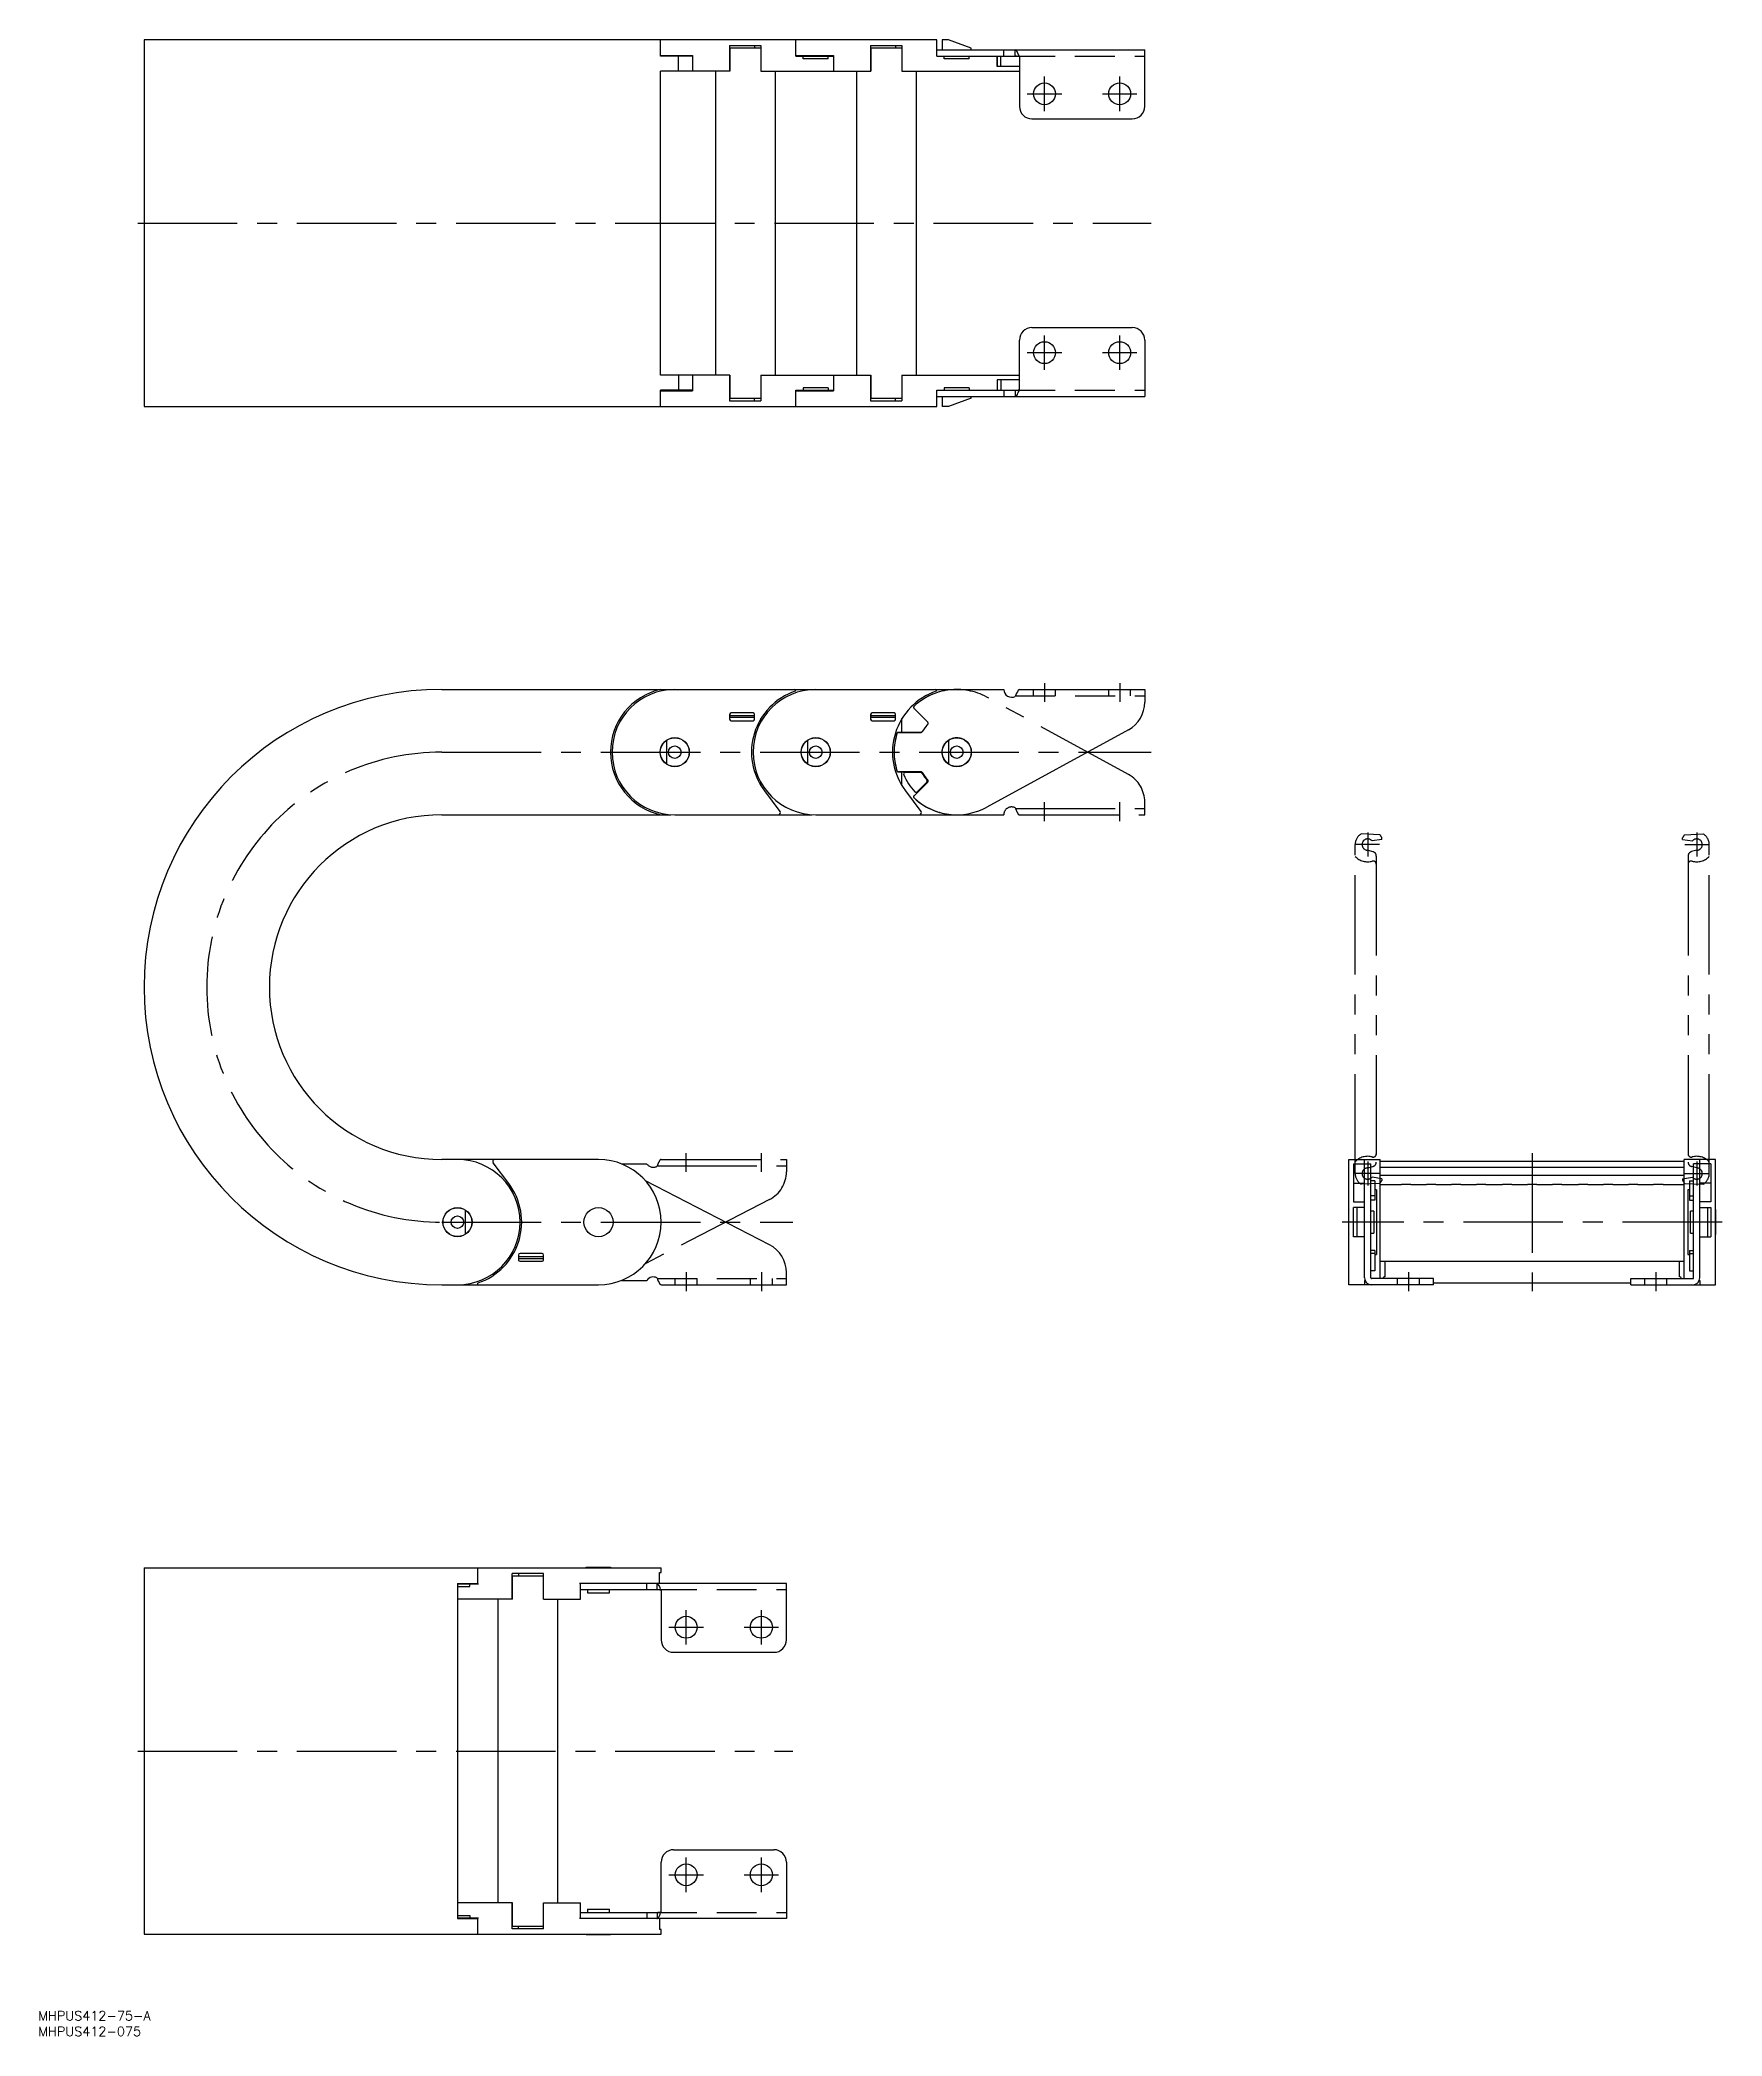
# Model space of a CAD drawing. Extents: x -178 to 359, y -260 to 377.
import ezdxf

# ---------------------------------------------------------------- set-up
doc = ezdxf.new("R2010")
doc.units = 0
for name, pattern in [('CENTER', [50.8, 31.75, -6.35, 6.35, -6.35]), ('DASHED', [19.05, 12.7, -6.35]), ('PHANTOM', [63.5, 31.75, -6.35, 6.35, -6.35, 6.35, -6.35])]:
    doc.linetypes.add(name, pattern=pattern)
doc.layers.get('0').update_dxf_attribs({"linetype": 'CONTINUOUS'})
doc.layers.add('CENTER', color=1, linetype='CENTER')
doc.styles.get("Standard").update_dxf_attribs({"font": 'txt.shx', "height": 3, "bigfont": 'bigfont.shx'})

msp = doc.modelspace()

# ---------------------------------------------------------------- linework, layer by layer
at = {"color": 7, "linetype": 'CONTINUOUS'}
for p, q in [((-145.02, 377.29), (-145.02, 260.29)), ((107.98, 377.29), (-145.02, 377.29)), ((19.85, 372.09), (19.85, 377.29)), ((62.98, 372.09), (62.98, 377.29)), ((107.98, 372.09), (107.98, 377.29)), ((111.75, 377.29), (109.75, 377.29)), ((109.75, 377.29), (109.75, 374.09)), ((118.95, 374.67), (111.75, 377.29)), ((19.85, 372.29), (30.07, 372.29)), ((30.07, 372.09), (19.85, 372.09)), ((25.57, 367.29), (25.57, 372.09)), ((28.95, 372.09), (28.95, 372.29)), ((30.07, 372.29), (30.07, 367.29)), ((41.85, 375.49), (41.85, 367.29)), ((41.85, 375.49), (51.85, 375.49)), ((41.9, 374.09), (41.85, 374.09)), ((41.9, 373.04), (41.85, 373.04)), ((41.85, 369.54), (41.9, 369.54)), ((41.9, 374.68), (41.9, 367.29)), ((51.8, 374.68), (41.9, 374.68)), ((49.85, 375.49), (49.85, 374.68)), ((51.8, 374.68), (51.8, 367.29)), ((51.8, 374.09), (51.85, 374.09)), ((51.85, 373.04), (51.8, 373.04)), ((51.8, 369.54), (51.85, 369.54)), ((51.85, 375.49), (51.85, 367.29)), ((62.98, 372.29), (75.07, 372.29)), ((62.98, 372.09), (75.07, 372.09)), ((64.75, 372.29), (64.75, 372.09)), ((65.35, 371.29), (65.35, 372.09)), ((73.35, 371.29), (65.35, 371.29)), ((73.35, 371.29), (73.35, 372.09)), ((73.95, 372.09), (73.95, 372.29)), ((75.07, 372.29), (75.07, 367.29)), ((86.85, 375.49), (96.85, 375.49)), ((86.85, 375.49), (86.85, 367.29)), ((86.9, 374.09), (86.85, 374.09)), ((86.9, 373.04), (86.85, 373.04)), ((86.85, 369.54), (86.9, 369.54)), ((96.8, 374.68), (86.9, 374.68)), ((86.9, 374.68), (86.9, 367.29)), ((94.85, 375.49), (94.85, 374.68)), ((96.8, 374.68), (96.8, 367.29)), ((96.8, 374.09), (96.85, 374.09)), ((96.85, 373.04), (96.8, 373.04)), ((96.8, 369.54), (96.85, 369.54)), ((96.85, 375.49), (96.85, 367.29)), ((107.98, 374.09), (174.35, 374.09)), ((107.98, 372.09), (133.04, 372.09)), ((110.35, 371.29), (110.35, 372.09)), ((118.35, 371.29), (110.35, 371.29)), ((118.35, 371.29), (118.35, 372.09)), ((118.95, 374.09), (118.95, 374.67)), ((127.21, 368.79), (127.21, 372.09)), ((127.35, 368.79), (127.35, 372.09)), ((128.39, 368.79), (128.39, 372.09)), ((129.35, 372.09), (129.35, 374.09)), ((133.04, 372.09), (133.04, 374.09)), ((134.35, 371.89), (134.35, 356.09)), ((174.35, 356.09), (174.35, 374.09)), ((19.85, 270.29), (19.85, 367.29)), ((41.9, 367.29), (19.85, 367.29)), ((37.35, 367.29), (37.35, 270.29)), ((41.85, 368.49), (41.9, 368.49)), ((51.8, 368.49), (51.85, 368.49)), ((51.8, 367.29), (86.9, 367.29)), ((56.35, 367.29), (56.35, 270.29)), ((82.35, 367.29), (82.35, 270.29)), ((86.9, 368.79), (86.85, 368.79)), ((86.85, 368.49), (86.9, 368.49)), ((96.8, 368.49), (96.85, 368.49)), ((96.8, 367.29), (134.35, 367.29)), ((101.35, 367.29), (101.35, 270.29)), ((134.35, 368.79), (127.21, 368.79)), ((138.35, 352.09), (170.35, 352.09)), ((134.35, 265.69), (134.35, 281.49)), ((138.35, 285.49), (170.35, 285.49)), ((174.35, 281.49), (174.35, 263.49)), ((41.9, 270.29), (19.85, 270.29)), ((25.57, 270.29), (25.57, 265.49)), ((30.07, 270.29), (30.07, 265.29)), ((41.85, 270.29), (41.85, 262.09)), ((41.85, 269.09), (41.9, 269.09)), ((41.9, 268.04), (41.85, 268.04)), ((41.9, 270.29), (41.9, 262.9)), ((51.8, 270.29), (86.9, 270.29)), ((51.8, 270.29), (51.8, 262.9)), ((51.8, 269.09), (51.85, 269.09)), ((51.85, 268.04), (51.8, 268.04)), ((51.85, 270.29), (51.85, 262.09)), ((75.07, 270.29), (75.07, 265.29)), ((86.85, 270.29), (86.85, 262.09)), ((86.85, 269.09), (86.9, 269.09)), ((86.9, 268.79), (86.85, 268.79)), ((86.9, 268.04), (86.85, 268.04)), ((86.9, 270.29), (86.9, 262.9)), ((96.8, 270.29), (134.35, 270.29)), ((96.8, 270.29), (96.8, 262.9)), ((96.8, 269.09), (96.85, 269.09)), ((96.85, 268.04), (96.8, 268.04)), ((96.85, 270.29), (96.85, 262.09)), ((127.21, 268.79), (127.21, 265.49)), ((134.35, 268.79), (127.21, 268.79)), ((127.35, 265.49), (127.35, 268.79)), ((128.39, 268.79), (128.39, 265.49)), ((30.07, 265.49), (19.85, 265.49)), ((19.85, 260.29), (19.85, 265.49)), ((19.85, 265.29), (30.07, 265.29)), ((28.95, 265.29), (28.95, 265.49)), ((41.85, 264.54), (41.9, 264.54)), ((41.9, 263.49), (41.85, 263.49)), ((41.85, 262.09), (51.85, 262.09)), ((51.8, 262.9), (41.9, 262.9)), ((49.85, 262.09), (49.85, 262.9)), ((51.8, 264.54), (51.85, 264.54)), ((51.8, 263.49), (51.85, 263.49)), ((62.98, 265.49), (75.07, 265.49)), ((62.98, 260.29), (62.98, 265.49)), ((62.98, 265.29), (75.07, 265.29)), ((64.75, 265.49), (64.75, 265.29)), ((73.35, 266.29), (65.35, 266.29)), ((65.35, 266.29), (65.35, 265.49)), ((73.35, 266.29), (73.35, 265.49)), ((73.95, 265.29), (73.95, 265.49)), ((86.85, 264.54), (86.9, 264.54)), ((86.9, 263.49), (86.85, 263.49)), ((86.85, 262.09), (96.85, 262.09)), ((96.8, 262.9), (86.9, 262.9)), ((94.85, 262.09), (94.85, 262.9)), ((96.8, 264.54), (96.85, 264.54)), ((96.8, 263.49), (96.85, 263.49)), ((107.98, 265.49), (133.04, 265.49)), ((107.98, 260.29), (107.98, 265.49)), ((107.98, 263.49), (174.35, 263.49)), ((109.75, 263.49), (109.75, 260.29)), ((118.35, 266.29), (110.35, 266.29)), ((110.35, 266.29), (110.35, 265.49)), ((118.95, 262.91), (111.75, 260.29)), ((118.35, 266.29), (118.35, 265.49)), ((118.95, 262.91), (118.95, 263.49)), ((129.35, 265.49), (129.35, 263.49)), ((133.04, 265.49), (133.04, 263.49)), ((-145.02, 260.29), (107.98, 260.29)), ((111.75, 260.29), (109.75, 260.29)), ((-50.02, 170), (129.35, 170)), ((65.35, 170), (65.35, 169.6)), ((110.35, 170), (110.35, 169.6)), ((134.35, 170), (174.35, 170)), ((174.35, 170), (174.35, 165.93)), ((41.85, 162), (41.85, 160.5)), ((41.85, 161.5), (41.9, 161.5)), ((41.9, 162.22), (41.9, 161)), ((49.85, 161.6), (41.9, 161.6)), ((49.85, 161), (41.9, 161)), ((49.35, 162.5), (42.35, 162.5)), ((42.35, 160), (49.35, 160)), ((49.85, 160.5), (49.85, 162)), ((51.85, 159.68), (51.85, 160.68)), ((86.85, 162), (86.85, 160.5)), ((86.85, 161.5), (86.9, 161.5)), ((86.9, 162.22), (86.9, 161)), ((94.85, 161.6), (86.9, 161.6)), ((94.85, 161), (86.9, 161)), ((94.35, 162.5), (87.35, 162.5)), ((87.35, 160), (94.35, 160)), ((94.85, 160.5), (94.85, 162)), ((96.85, 156.3), (96.85, 160.68)), ((105.09, 159.54), (100.71, 163.92)), ((21.75, 153.79), (21.75, 146.21)), ((66.75, 153.79), (66.75, 146.21)), ((68.67, 154.6), (70.03, 154.6)), ((95.73, 156.3), (102.92, 156.3)), ((111.75, 153.79), (111.75, 146.21)), ((113.67, 154.6), (115.03, 154.6)), ((169.15, 157.16), (123.94, 132.45)), ((51.85, 139.32), (51.85, 140.32)), ((102.92, 143.7), (95.73, 143.7)), ((96.85, 139.32), (96.85, 143.7)), ((102.81, 143.5), (97.88, 143.5)), ((100.71, 136.08), (105.09, 140.46)), ((101.7, 137.35), (104.81, 140.46)), ((52.98, 137.66), (57.94, 131.07)), ((97.98, 137.66), (102.94, 131.07)), ((-50.02, 130), (23.13, 130)), ((23.13, 130.04), (23.13, 130)), ((24.35, 130), (68.13, 130)), ((68.13, 130.04), (68.13, 130)), ((69.35, 130), (114.35, 130)), ((113.13, 130.04), (113.13, 130)), ((0, 20), (-50.02, 20)), ((-43.78, 19.96), (-43.78, 20)), ((239.5, -20), (239.5, 20)), ((239.5, 20), (249.5, 20)), ((244.5, -17.8), (244.5, 20)), ((249.5, -18), (249.5, 20)), ((249.5, 19.5), (346.5, 19.5)), ((346.5, -18), (346.5, 20)), ((356.5, 20), (346.5, 20)), ((351.5, -17.8), (351.5, 20)), ((356.5, -20), (356.5, 20)), ((-28.63, 12.34), (-33.59, 18.93)), ((54.58, -7.21), (15.06, 13.17)), ((241, 18.6), (241, 6.5)), ((241, 18.6), (246.5, 18.6)), ((246.5, -17.8), (246.5, 18.6)), ((247.8, 13.21), (246.5, 13.21)), ((247.8, 13.21), (247.8, 7)), ((249.5, 17.5), (346.5, 17.5)), ((249.5, 15), (346.5, 15)), ((348.2, 13.21), (348.2, 7)), ((348.2, 13.21), (349.5, 13.21)), ((349.5, -17.8), (349.5, 18.6)), ((355, 18.6), (349.5, 18.6)), ((355, 18.6), (355, 6.5)), ((-27.5, 10.68), (-27.5, 9.68)), ((241, 12.42), (244.5, 12.42)), ((241, 6.5), (244.5, 6.5)), ((247.8, 8.44), (246.5, 8.44)), ((247.8, 7), (246.5, 7)), ((248.3, 10.29), (247.8, 10.29)), ((248.3, 10.29), (248.3, -10.29)), ((249.5, 12), (256.25, 12)), ((259.25, 12), (264.25, 12)), ((267.25, 12), (272.25, 12)), ((275.25, 12), (280.25, 12)), ((283.25, 12), (288.5, 12)), ((291.5, 12), (296.5, 12)), ((299.5, 12), (304.5, 12)), ((307.5, 12), (312.75, 12)), ((315.75, 12), (320.75, 12)), ((323.75, 12), (328.75, 12)), ((331.75, 12), (336.75, 12)), ((339.75, 12), (346.5, 12)), ((347.7, 10.29), (347.7, -10.29)), ((348.2, 10.29), (347.7, 10.29)), ((348.2, 8.44), (349.5, 8.44)), ((348.2, 7), (349.5, 7)), ((355, 12.42), (351.5, 12.42)), ((355, 6.5), (351.5, 6.5)), ((-42.4, -3.79), (-42.4, 3.79)), ((239.4, 3.65), (239.4, -3.65)), ((241, -4.65), (241, 4.65)), ((244.5, 4.65), (241, 4.65)), ((242, 4.65), (242, -4.65)), ((247.5, 3.5), (246.5, 3.5)), ((247.5, 3.5), (247.5, -3.5)), ((348.5, -3.5), (348.5, 3.5)), ((349.5, 3.5), (348.5, 3.5)), ((351.5, 4.65), (355, 4.65)), ((354, 4.65), (354, -4.65)), ((355, 4.65), (355, -4.65)), ((356.6, -3.65), (356.6, 3.65)), ((-44.32, -4.6), (-45.68, -4.6)), ((244.5, -4.65), (241, -4.65)), ((246.5, -3.5), (247.5, -3.5)), ((348.5, -3.5), (349.5, -3.5)), ((351.5, -4.65), (355, -4.65)), ((-27.5, -9.68), (-27.5, -10.68)), ((-25.5, -10.5), (-25.5, -12)), ((-25.5, -11), (-17.55, -11)), ((-25.5, -11.6), (-17.55, -11.6)), ((-18, -10), (-25, -10)), ((-25, -12.5), (-18, -12.5)), ((-17.55, -12.22), (-17.55, -11)), ((-17.5, -11.5), (-17.55, -11.5)), ((-17.5, -12), (-17.5, -10.5)), ((247.8, -9), (246.5, -9)), ((247.8, -9.96), (246.5, -9.96)), ((247.8, -9), (247.8, -15.55)), ((247.8, -10.29), (248.3, -10.29)), ((249.5, -12.5), (346.5, -12.5)), ((251, -12.5), (251, -17.5)), ((345, -17.5), (345, -12.5)), ((347.7, -10.29), (348.2, -10.29)), ((348.2, -9), (348.2, -15.55)), ((348.2, -9), (349.5, -9)), ((348.2, -9.96), (349.5, -9.96)), ((7.35, -18.6), (15.43, -18.6)), ((60, -20), (60, -16.1)), ((244.5, -18.6), (244.5, -20)), ((244.65, -18.6), (244.5, -18.6)), ((247.8, -15.55), (246.5, -15.55)), ((266.5, -18), (246.7, -18)), ((251, -17.5), (250.62, -17.5)), ((266.5, -20), (266.5, -18)), ((329.5, -18), (349.3, -18)), ((329.5, -20), (329.5, -18)), ((345.38, -17.5), (345, -17.5)), ((348.2, -15.55), (349.5, -15.55)), ((351.35, -18.6), (351.5, -18.6)), ((351.5, -18.6), (351.5, -20)), ((-50.02, -20), (0, -20)), ((-41, -20), (-41, -19.6)), ((20, -20), (60, -20)), ((266.5, -20), (239.5, -20)), ((329.5, -19.5), (266.5, -19.5)), ((329.5, -20), (356.5, -20)), ((-145.02, -110.29), (-145.02, -227.29)), ((-145.02, -110.29), (20, -110.29)), ((-38.63, -110.29), (-38.63, -115.49)), ((-27.5, -120.29), (-27.5, -112.09)), ((-17.5, -112.09), (-27.5, -112.09)), ((-27.45, -113.49), (-27.5, -113.49)), ((-27.45, -114.54), (-27.5, -114.54)), ((-27.45, -120.29), (-27.45, -112.89)), ((-27.45, -112.89), (-17.55, -112.89)), ((-25.5, -112.09), (-25.5, -112.89)), ((-17.55, -120.29), (-17.55, -112.89)), ((-17.55, -113.49), (-17.5, -113.49)), ((-17.5, -114.54), (-17.55, -114.54)), ((-17.5, -120.29), (-17.5, -112.09)), ((3.65, -110.19), (-3.65, -110.19)), ((19.45, -115.29), (19.45, -111.79)), ((19.45, -111.79), (20, -111.79)), ((20, -111.79), (20, -110.29)), ((-45, -115.29), (-45, -222.29)), ((-45, -115.29), (-38.63, -115.29)), ((-38.33, -115.49), (-45, -115.49)), ((-45, -116.29), (-41, -116.29)), ((-27.45, -120.29), (-45, -120.29)), ((-41, -116.29), (-41, -115.49)), ((-40.4, -115.49), (-40.4, -115.29)), ((-32, -217.29), (-32, -120.29)), ((-27.5, -118.04), (-27.45, -118.04)), ((-27.45, -119.09), (-27.5, -119.09)), ((-17.55, -118.04), (-17.5, -118.04)), ((-17.5, -119.09), (-17.55, -119.09)), ((-17.55, -120.29), (-5.72, -120.29)), ((-13, -217.29), (-13, -120.29)), ((60, -115.29), (-6.02, -115.29)), ((-5.72, -120.29), (-5.72, -115.29)), ((-5.72, -117.29), (18.69, -117.29)), ((-3.5, -117.29), (-3.5, -118.29)), ((-3.5, -118.29), (3.5, -118.29)), ((3.5, -118.29), (3.5, -117.29)), ((15.43, -117.29), (15.43, -115.29)), ((18.69, -117.29), (18.69, -115.29)), ((20, -117.49), (20, -133.29)), ((60, -133.29), (60, -115.29)), ((24, -137.29), (56, -137.29)), ((24, -200.29), (56, -200.29)), ((20, -220.09), (20, -204.29)), ((60, -204.29), (60, -222.29)), ((-27.45, -217.29), (-45, -217.29)), ((-45, -221.29), (-41, -221.29)), ((-38.33, -222.09), (-45, -222.09)), ((-45, -222.29), (-38.63, -222.29)), ((-41, -221.29), (-41, -222.09)), ((-40.4, -222.29), (-40.4, -222.09)), ((-38.63, -222.09), (-38.63, -227.29)), ((-27.5, -225.49), (-27.5, -217.29)), ((-27.45, -218.49), (-27.5, -218.49)), ((-27.45, -219.54), (-27.5, -219.54)), ((-27.45, -224.68), (-27.45, -217.29)), ((-17.55, -217.29), (-5.72, -217.29)), ((-17.55, -224.68), (-17.55, -217.29)), ((-17.5, -218.49), (-17.55, -218.49)), ((-17.5, -219.54), (-17.55, -219.54)), ((-17.5, -225.49), (-17.5, -217.29)), ((60, -222.29), (-6.02, -222.29)), ((-5.72, -222.29), (-5.72, -217.29)), ((-5.72, -220.29), (18.69, -220.29)), ((-3.5, -219.29), (-3.5, -220.29)), ((-3.5, -219.29), (3.5, -219.29)), ((3.5, -220.29), (3.5, -219.29)), ((15.43, -220.29), (15.43, -222.29)), ((18.69, -220.29), (18.69, -222.29)), ((19.45, -222.29), (19.45, -225.79)), ((-145.02, -227.29), (20, -227.29)), ((-27.5, -223.04), (-27.45, -223.04)), ((-27.45, -224.09), (-27.5, -224.09)), ((-17.5, -225.49), (-27.5, -225.49)), ((-27.45, -224.68), (-17.55, -224.68)), ((-25.5, -225.49), (-25.5, -224.68)), ((-17.55, -223.04), (-17.5, -223.04)), ((-17.55, -224.09), (-17.5, -224.09)), ((-3.65, -227.39), (3.65, -227.39)), ((20, -225.79), (19.45, -225.79)), ((20, -227.29), (20, -225.79))]:
    msp.add_line(p, q, dxfattribs=at)
at = {"color": 3, "linetype": 'DASHED'}
for p, q in [((133.04, 372.09), (174.35, 372.09)), ((133.04, 265.49), (174.35, 265.49)), ((133.11, 168), (174.35, 168)), ((138.85, 168), (138.85, 170)), ((145.85, 168), (145.85, 170)), ((162.85, 168), (162.85, 170)), ((169.85, 168), (169.85, 170)), ((18.76, -18), (60, -18)), ((24.5, -20), (24.5, -18)), ((31.5, -20), (31.5, -18)), ((48.5, -20), (48.5, -18)), ((55.5, -20), (55.5, -18)), ((255, -20), (255, -18)), ((262, -20), (262, -18)), ((334, -20), (334, -18)), ((341, -20), (341, -18)), ((18.69, -117.29), (60, -117.29)), ((18.69, -220.29), (60, -220.29))]:
    msp.add_line(p, q, dxfattribs=at)
at = {"color": 3, "linetype": 'PHANTOM'}
for p, q in [((169.15, 142.84), (123.94, 167.55)), ((100.71, 163.92), (105.09, 159.54)), ((102.92, 156.3), (95.73, 156.3)), ((95.73, 143.7), (102.92, 143.7)), ((105.09, 140.46), (100.71, 136.08)), ((142.35, 128), (142.35, 134)), ((166.35, 128), (166.35, 134)), ((174.35, 130), (174.35, 134.07)), ((114.35, 130), (129.35, 130)), ((133.11, 132), (174.35, 132)), ((134.35, 130), (174.35, 130)), ((249.4, 123.63), (243.38, 123.89)), ((245.5, 124.3), (245.5, 116.7)), ((250, 122.13), (246.88, 121.66)), ((250, 122.13), (250, 122.68)), ((346, 122.13), (346, 122.68)), ((346, 122.13), (349.12, 121.66)), ((346.6, 123.63), (352.62, 123.89)), ((350.5, 124.3), (350.5, 116.7)), ((241.5, 15.5), (241.5, 120.5)), ((249.3, 120.5), (241.7, 120.5)), ((245.5, 118.7), (247.14, 118.26)), ((248.25, 116.81), (248.25, 19.19)), ((346.7, 120.5), (354.3, 120.5)), ((347.75, 116.81), (347.75, 19.19)), ((350.5, 118.7), (348.86, 118.26)), ((354.5, 15.5), (354.5, 120.5)), ((20, 20), (60, 20)), ((28, 16), (28, 22)), ((52, 16), (52, 22)), ((60, 20), (60, 16.1)), ((245.5, 19.3), (245.5, 11.7)), ((350.5, 19.3), (350.5, 11.7)), ((7.35, 18.6), (15.43, 18.6)), ((18.76, 18), (60, 18)), ((249.3, 15.5), (241.7, 15.5)), ((245.5, 17.3), (247.14, 17.74)), ((250, 13.87), (246.88, 14.34)), ((250, 13.87), (250, 13.32)), ((346, 13.87), (349.12, 14.34)), ((346, 13.87), (346, 13.32)), ((346.7, 15.5), (354.3, 15.5)), ((350.5, 17.3), (348.86, 17.74)), ((54.58, 7.21), (15.06, -13.17)), ((249.4, 12.37), (243.38, 12.11)), ((346.6, 12.37), (352.62, 12.11))]:
    msp.add_line(p, q, dxfattribs=at)
at = {"color": 7, "linetype": 'CONTINUOUS'}
for centre, radius in [((142.35, 360.09), 3.5), ((166.35, 360.09), 3.5), ((142.35, 277.49), 3.5), ((166.35, 277.49), 3.5), ((24.35, 150), 4.65), ((24.35, 150), 4.6), ((69.35, 150), 4.65), ((69.35, 150), 4.6), ((114.35, 150), 4.65), ((114.35, 150), 4.6), ((24.35, 150), 2), ((69.35, 150), 2), ((114.35, 150), 2), ((-45, 0), 4.65), ((-45, 0), 4.6), ((-45, 0), 2), ((0, 0), 4.65), ((28, -129.29), 3.5), ((52, -129.29), 3.5), ((28, -208.29), 3.5), ((52, -208.29), 3.5)]:
    msp.add_circle(centre, radius, dxfattribs=at)
at = {"color": 3, "linetype": 'PHANTOM'}
msp.add_circle((114.35, 150), 4.65, dxfattribs=at)
at = {"color": 7, "linetype": 'CONTINUOUS'}
for centre, radius, start, end in [((132.85, 373.31), 0.798, 33.00573, 76.58994), ((132.89, 366.69), 5.4, 74.27627, 88.39631), ((126.78, 369.83), 7.8, 24.40706, 30.19023), ((118.41, 366.14), 16.94, 19.84437, 24.0705), ((138.35, 356.09), 4, 180, 270), ((170.35, 356.09), 4, 270, 0), ((138.35, 281.49), 4, 90, 180), ((170.35, 281.49), 4, 0, 90), ((132.89, 270.89), 5.4, 271.60369, 285.72373), ((132.85, 264.27), 0.798, 283.41006, 326.99427), ((126.78, 267.76), 7.8, 329.80977, 335.59294), ((118.41, 271.44), 16.94, 335.9295, 340.15563), ((-50.02, 75), 95, 90, 270), ((24.35, 150), 20.5, 102.68038, 257.31962), ((24.35, 150), 20, 90, 270), ((69.35, 150), 20.5, 108.71695, 217), ((69.35, 150), 20, 90, 270), ((62.68, 169.7), 0.3, 288.71695, 90), ((114.35, 150), 20.5, 108.71695, 217), ((114.35, 150), 20, 90, 132.94279), ((107.68, 169.7), 0.3, 288.71695, 90), ((131.85, 170), 2.5, 180, 298.35764), ((141.64, 164.97), 9.05, 148.04088, 161.76039), ((134.42, 169.45), 0.558, 96.89929, 145.94574), ((164.35, 165.93), 10, 298.65816, 0), ((42.35, 162), 0.5, 90, 180), ((42.35, 160.5), 0.5, 180, 270), ((49.35, 162), 0.5, 0, 90), ((49.35, 160.5), 0.5, 270, 0), ((87.35, 162), 0.5, 90, 180), ((87.35, 160.5), 0.5, 180, 270), ((94.35, 162), 0.5, 0, 90), ((94.35, 160.5), 0.5, 270, 0), ((101.07, 164.27), 0.5, 132.94279, 225), ((104.74, 159.19), 0.5, 316.2925, 45), ((114.35, 150), 20, 162.69634, 197.30366), ((95.73, 155.8), 0.5, 90, 162.69634), ((102.92, 156.8), 0.5, 270, 329.25099), ((114.35, 150), 12.8, 136.2925, 149.25099), ((95.73, 144.2), 0.5, 197.30366, 270), ((97.88, 143), 0.5, 90, 203.02056), ((114.35, 150), 18.4, 203.02056, 223.39935), ((102.81, 143), 0.5, 31.23293, 90), ((102.92, 143.2), 0.5, 30.74901, 90), ((114.35, 150), 13, 211.23293, 222.87745), ((114.35, 150), 12.8, 210.74901, 223.7075), ((104.46, 140.81), 0.5, 315, 42.87745), ((104.74, 140.81), 0.5, 315, 43.7075), ((101.07, 135.73), 0.5, 135, 227.05721), ((114.35, 150), 20, 227.05721, 298.65816), ((101.34, 137.7), 0.5, 223.39935, 315), ((-50.02, 75), 55, 90, 270), ((57.41, 130.67), 0.671, 270, 37), ((102.41, 130.67), 0.671, 270, 37), ((-45, 0), 20, 270, 90), ((-33.06, 19.33), 0.671, 90, 217), ((0, 0), 20, 270, 90), ((-45, 0), 20.5, 288.71695, 37), ((257.75, -57.13), 69.14, 88.75694, 91.24306), ((265.75, -57.13), 69.14, 88.75694, 91.24306), ((273.75, -57.13), 69.14, 88.75694, 91.24306), ((281.75, -57.13), 69.14, 88.75694, 91.24306), ((290, -57.13), 69.14, 88.75694, 91.24306), ((298, -57.13), 69.14, 88.75694, 91.24306), ((306, -57.13), 69.14, 88.75694, 91.24306), ((314.25, -57.13), 69.14, 88.75694, 91.24306), ((322.25, -57.13), 69.14, 88.75694, 91.24306), ((330.25, -57.13), 69.14, 88.75694, 91.24306), ((338.25, -57.13), 69.14, 88.75694, 91.24306), ((240.4, 3.65), 1, 154.15807, 180), ((355.6, 3.65), 1, 0, 25.84193), ((240.4, -3.65), 1, 180, 205.84193), ((355.6, -3.65), 1, 334.15807, 360), ((-25, -10.5), 0.5, 90, 180), ((-25, -12), 0.5, 180, 270), ((-18, -10.5), 0.5, 0, 90), ((-18, -12), 0.5, 270, 0), ((50, -16.1), 10, 0, 62.73245), ((17.5, -20), 2.5, 61.64236, 145.9442), ((27.29, -14.97), 9.05, 198.23961, 211.95912), ((246.7, -17.8), 2.2, 180, 270), ((246.7, -17.8), 0.2, 180, 270), ((245.5, -15.5), 5.5, 332.96431, 338.67631), ((350.5, -15.5), 5.5, 201.32369, 207.03569), ((349.3, -17.8), 0.2, 270, 0), ((349.3, -17.8), 2.2, 270, 0), ((-38.33, -19.7), 0.3, 108.71695, 270), ((20.07, -19.45), 0.558, 214.05426, 263.10071), ((-3.65, -111.19), 1, 90, 115.84193), ((3.65, -111.19), 1, 64.15807, 90), ((18.31, -116.46), 1.23, 55.76131, 72.12523), ((18.54, -122.69), 5.4, 74.27627, 88.39631), ((17.55, -116.82), 2, 23.62894, 43.44779), ((6.29, -122.37), 14.55, 19.62432, 25.91434), ((24, -133.29), 4, 180, 270), ((56, -133.29), 4, 270, 0), ((24, -204.29), 4, 90, 180), ((56, -204.29), 4, 0, 90), ((18.54, -214.89), 5.4, 271.60369, 285.72373), ((18.31, -221.12), 1.23, 287.87477, 304.23869), ((17.55, -220.76), 2, 316.55221, 336.37106), ((6.29, -215.2), 14.55, 334.08566, 340.37568), ((-3.65, -226.39), 1, 244.15807, 270), ((3.65, -226.39), 1, 270, 295.84193)]:
    msp.add_arc(centre, radius, start, end, dxfattribs=at)
at = {"color": 3, "linetype": 'PHANTOM'}
for centre, radius, start, end in [((114.35, 150), 20, 61.34184, 132.94279), ((101.07, 164.27), 0.5, 132.94279, 225), ((104.74, 159.19), 0.5, 316.2925, 45), ((114.35, 150), 20, 162.69634, 197.30366), ((95.73, 155.8), 0.5, 90, 162.69634), ((102.92, 156.8), 0.5, 270, 329.25099), ((114.35, 150), 12.8, 136.2925, 149.25099), ((95.73, 144.2), 0.5, 197.30366, 270), ((102.92, 143.2), 0.5, 30.74901, 90), ((114.35, 150), 12.8, 210.74901, 223.7075), ((104.74, 140.81), 0.5, 315, 43.7075), ((164.35, 134.07), 10, 360, 61.34184), ((101.07, 135.73), 0.5, 135, 227.05721), ((114.35, 150), 20, 227.05721, 270), ((131.85, 130), 2.5, 61.64236, 180), ((141.64, 135.03), 9.05, 198.23961, 211.95912), ((134.42, 130.55), 0.558, 214.05426, 263.10071), ((245.5, 120.5), 4, 122.00404, 180), ((245.5, 120.5), 1.8, 39.99882, 270), ((245.5, 120.5), 5, 25.84193, 38.75539), ((350.5, 120.5), 5, 141.24461, 154.15807), ((350.5, 120.5), 1.8, 270, 140.00118), ((350.5, 120.5), 4, 0, 57.99596), ((245.5, 120.5), 5.5, 223.34176, 285.6185), ((247.25, 114.24), 1, 0, 105.6185), ((246.75, 116.81), 1.5, 0, 74.99685), ((349.25, 116.81), 1.5, 105.00315, 180), ((348.75, 114.24), 1, 74.3815, 180), ((350.5, 120.5), 5.5, 254.3815, 316.65824), ((27.29, 14.97), 9.05, 148.04088, 161.76039), ((20.07, 19.45), 0.558, 96.89929, 145.94574), ((245.5, 15.5), 5.5, 74.3815, 136.65824), ((247.25, 21.76), 1, 254.3815, 0), ((246.75, 19.19), 1.5, 285.00315, 0), ((348.75, 21.76), 1, 180, 285.6185), ((349.25, 19.19), 1.5, 180, 254.99685), ((350.5, 15.5), 5.5, 43.34176, 105.6185), ((17.5, 20), 2.5, 214.0558, 298.35764), ((50, 16.1), 10, 297.26755, 0), ((245.5, 15.5), 4, 180, 237.99596), ((245.5, 15.5), 1.8, 90, 320.00118), ((245.5, 15.5), 5, 321.24461, 334.15807), ((350.5, 15.5), 5, 205.84193, 218.75539), ((350.5, 15.5), 1.8, 219.99882, 90), ((350.5, 15.5), 4, 302.00404, 0)]:
    msp.add_arc(centre, radius, start, end, dxfattribs=at)
at = {"layer": 'CENTER', "color": 1, "linetype": 'CENTER'}
for p, q in [((142.35, 354.59), (142.35, 365.59)), ((166.35, 354.59), (166.35, 365.59)), ((136.85, 360.09), (147.85, 360.09)), ((160.85, 360.09), (171.85, 360.09)), ((-147.02, 318.79), (176.35, 318.79)), ((142.35, 271.99), (142.35, 282.99)), ((166.35, 271.99), (166.35, 282.99)), ((136.85, 277.49), (147.85, 277.49)), ((160.85, 277.49), (171.85, 277.49)), ((142.35, 172), (142.35, 166)), ((166.35, 172), (166.35, 166)), ((-50.02, 150), (176.35, 150)), ((298, 22), (298, -22)), ((-50.02, 0), (62, 0)), ((358.6, 0), (237.4, 0)), ((28, -16), (28, -22)), ((52, -16), (52, -22)), ((258.5, -16), (258.5, -22)), ((337.5, -16), (337.5, -22)), ((28, -134.79), (28, -123.79)), ((52, -134.79), (52, -123.79)), ((22.5, -129.29), (33.5, -129.29)), ((46.5, -129.29), (57.5, -129.29)), ((-147.02, -168.79), (62, -168.79)), ((28, -213.79), (28, -202.79)), ((52, -213.79), (52, -202.79)), ((22.5, -208.29), (33.5, -208.29)), ((46.5, -208.29), (57.5, -208.29))]:
    msp.add_line(p, q, dxfattribs=at)
msp.add_arc((-50.02, 75), 75, 90, 270, dxfattribs=at)

# ---------------------------------------------------------------- texts
at = {"color": 7, "linetype": 'CONTINUOUS'}
for s, p in [('MHPUS412-75-A', (-178.76, -254.76)), ('MHPUS412-075', (-178.76, -259.76))]:
    msp.add_text(s, height=3, dxfattribs=at).set_placement(p)

doc.saveas('drawing.dxf')
